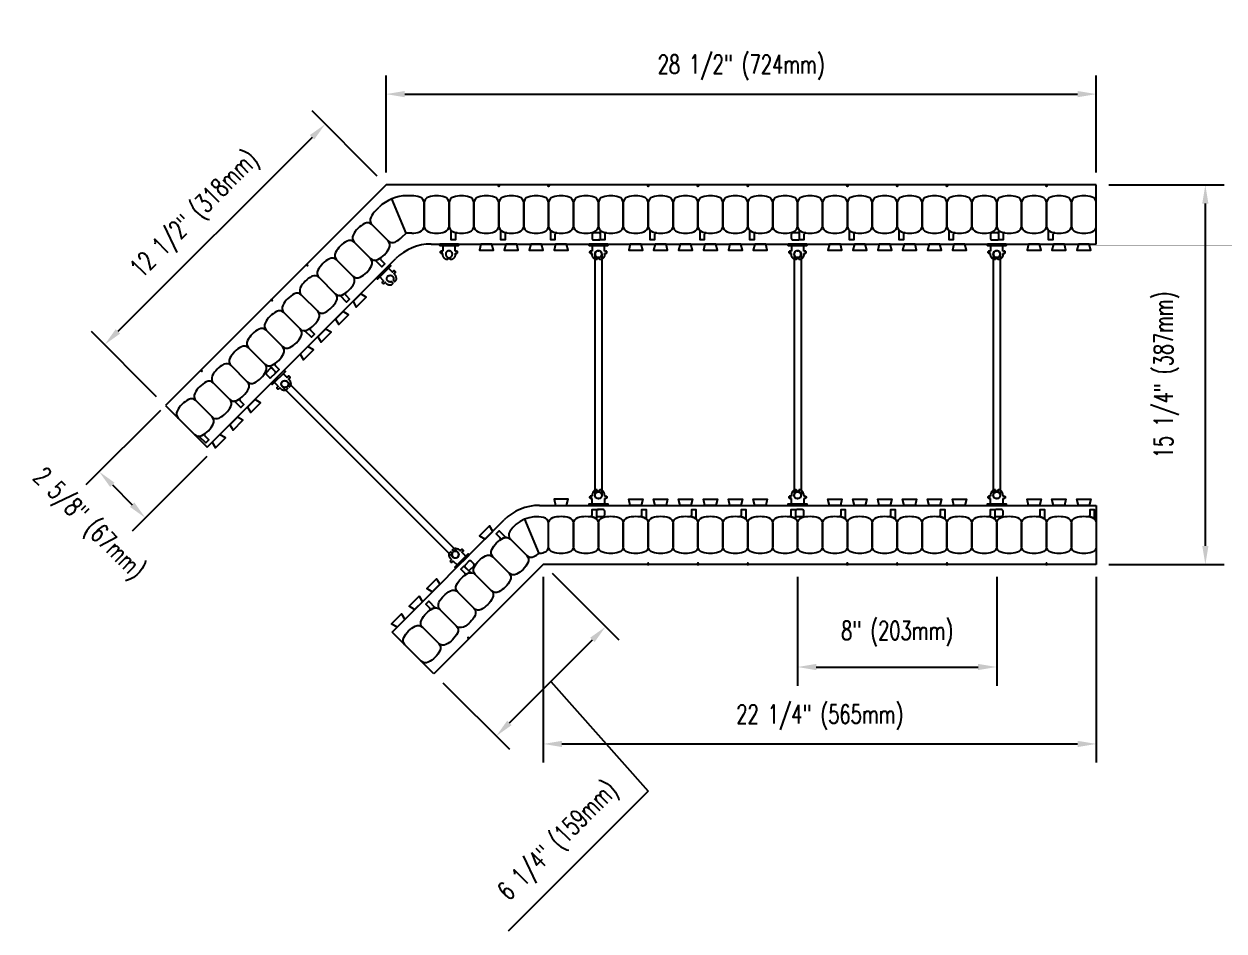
# Model space of a CAD drawing. Header units: inches. Extents: x 310.1 to 358.3, y 80.4 to 140.7.
# Drawn here: x 310.06 to 358.27, y 80.36 to 116.8 of the extents above; entities that cross this region are included whole.
import ezdxf

# ---------------------------------------------------------------- set-up
doc = ezdxf.new("R2010")
doc.units = ezdxf.units.IN
doc.header["$MEASUREMENT"] = 0
for name, color, linetype in [('line25', 2, 'Continuous'), ('LINE50', 5, 'Continuous'), ('LINE9', 9, 'Continuous'), ('TEXT', 4, 'Continuous')]:
    doc.layers.add(name, color=color, linetype=linetype)
doc.styles.add('DIM', font='romans.shx', dxfattribs={"width": 0.7})
doc.dimstyles.new('ext_8', dxfattribs={"dimscale": 8, "dimtxt": 0.09375, "dimasz": 0.09375, "dimexe": 0.09375, "dimexo": 0.0625, "dimgap": 0.0625, "dimtad": 1, "dimdec": 3, "dimzin": 3, "dimdsep": 46, "dimlunit": 4, "dimtxsty": 'DIM', "dimcen": 0.09, "dimdle": 0.09375, "dimclrt": 4, "dimadec": 0, "dimazin": 0, "dimtfac": 1, "dimtdec": 3, "dimtmove": 2, "dimatfit": 3, "dimfxl": 0, "dimfrac": 2, "dimtolj": 1, "dimtzin": 0, "dimarcsym": 0})

# ---------------------------------------------------------------- blocks, each defined once
blk = doc.blocks.new('*D20')
at = {"layer": 'Defpoints', "color": 0}
for p in [(353.137, 113.979), (324.607, 110.33), (353.137, 110.33)]:
    blk.add_point(p, dxfattribs=at)
at = {"layer": 'TEXT', "color": 0, "lineweight": -2}
for p, q in [((324.607, 110.83), (324.607, 114.729)), ((353.137, 110.83), (353.137, 114.729)), ((325.357, 113.979), (352.387, 113.979))]:
    blk.add_line(p, q, dxfattribs=at)
at = {"layer": 'TEXT', "color": 0}
for points in [[(325.357, 114.104), (325.357, 113.854), (324.607, 113.979)], [(352.387, 114.104), (352.387, 113.854), (353.137, 113.979)]]:
    blk.add_solid(points, dxfattribs=at)
at = {"layer": 'TEXT', "color": 4, "insert": (338.872, 115.051), "char_height": 0.75, "attachment_point": 5, "style": 'DIM'}
blk.add_mtext('\\A1;28 1/2" (724mm)', dxfattribs=at)
blk = doc.blocks.new('*D21')
at = {"layer": 'Defpoints', "color": 0}
for p in [(341.137, 95.08), (349.137, 95.08), (349.137, 90.962)]:
    blk.add_point(p, dxfattribs=at)
at = {"layer": 'TEXT', "color": 0, "lineweight": -2}
for p, q in [((341.137, 94.58), (341.137, 90.212)), ((349.137, 94.58), (349.137, 90.212)), ((341.887, 90.962), (348.387, 90.962))]:
    blk.add_line(p, q, dxfattribs=at)
at = {"layer": 'TEXT', "color": 0}
for points in [[(341.887, 91.087), (341.887, 90.837), (341.137, 90.962)], [(348.387, 91.087), (348.387, 90.837), (349.137, 90.962)]]:
    blk.add_solid(points, dxfattribs=at)
at = {"layer": 'TEXT', "color": 4, "insert": (345.137, 92.306), "char_height": 0.75, "attachment_point": 5, "style": 'DIM'}
blk.add_mtext('\\A1;8" (203mm)', dxfattribs=at)
blk = doc.blocks.new('*D22')
at = {"layer": 'Defpoints', "color": 0}
for p in [(353.137, 110.33), (357.516, 110.33), (353.137, 95.08)]:
    blk.add_point(p, dxfattribs=at)
at = {"layer": 'TEXT', "color": 0, "lineweight": -2}
for p, q in [((353.637, 110.33), (358.266, 110.33)), ((357.516, 95.83), (357.516, 109.58)), ((353.637, 95.08), (358.266, 95.08))]:
    blk.add_line(p, q, dxfattribs=at)
at = {"layer": 'TEXT', "color": 0}
for points in [[(357.391, 109.58), (357.641, 109.58), (357.516, 110.33)], [(357.391, 95.83), (357.641, 95.83), (357.516, 95.08)]]:
    blk.add_solid(points, dxfattribs=at)
at = {"layer": 'TEXT', "color": 4, "insert": (355.958, 102.705), "char_height": 0.75, "attachment_point": 5, "rotation": 90, "style": 'DIM'}
blk.add_mtext('\\A1;15 1/4" (387mm)', dxfattribs=at)
blk = doc.blocks.new('*D23')
at = {"layer": 'Defpoints', "color": 0}
for p in [(324.607, 110.33), (313.304, 103.912), (315.746, 101.47)]:
    blk.add_point(p, dxfattribs=at)
at = {"layer": 'TEXT', "color": 0, "lineweight": -2}
for p, q in [((324.253, 110.684), (321.634, 113.303)), ((321.634, 112.242), (313.834, 104.442)), ((315.392, 101.823), (312.773, 104.442))]:
    blk.add_line(p, q, dxfattribs=at)
at = {"layer": 'TEXT', "color": 0}
for points in [[(321.546, 112.331), (321.723, 112.154), (322.164, 112.772)], [(313.746, 104.53), (313.922, 104.354), (313.304, 103.912)]]:
    blk.add_solid(points, dxfattribs=at)
at = {"layer": 'TEXT', "color": 4, "insert": (316.976, 109.1), "char_height": 0.75, "attachment_point": 5, "rotation": 45, "style": 'DIM'}
blk.add_mtext('\\A1;12 1/2" (318mm)', dxfattribs=at)
blk = doc.blocks.new('*D24')
at = {"layer": 'Defpoints', "color": 0}
for p in [(315.901, 101.624), (317.757, 99.768), (314.941, 96.952)]:
    blk.add_point(p, dxfattribs=at)
at = {"layer": 'TEXT', "color": 0, "lineweight": -2}
for p, q in [((315.547, 101.271), (312.554, 98.278)), ((317.403, 99.415), (314.411, 96.422)), ((313.615, 98.278), (314.411, 97.483))]:
    blk.add_line(p, q, dxfattribs=at)
at = {"layer": 'TEXT', "color": 0}
for points in [[(313.703, 98.367), (313.527, 98.19), (313.085, 98.809)], [(314.499, 97.571), (314.322, 97.394), (314.941, 96.952)]]:
    blk.add_solid(points, dxfattribs=at)
at = {"layer": 'TEXT', "color": 4, "insert": (312.615, 96.659), "char_height": 0.75, "attachment_point": 5, "rotation": 315, "style": 'DIM'}
blk.add_mtext('\\A1;2 5/8" (67mm)', dxfattribs=at)
blk = doc.blocks.new('WEB_CENTRE_TOP_10')
for p, q in [((-0.141, 9.688), (-0.141, 0)), ((0.141, 9.688), (0.141, 0))]:
    blk.add_line(p, q)
for centre in [(0, 9.688), (0, 0)]:
    blk.add_circle(centre, 0.141)
blk = doc.blocks.new('*D26')
at = {"layer": 'Defpoints', "color": 0}
for p in [(330.923, 95.08), (333.424, 92.579), (326.529, 90.686)]:
    blk.add_point(p, dxfattribs=at)
at = {"layer": 'TEXT', "color": 0, "lineweight": -2}
for p, q in [((331.277, 94.727), (333.955, 92.049)), ((329.56, 88.716), (332.894, 92.049)), ((326.883, 90.333), (329.56, 87.655)), ((331.227, 90.382), (335.139, 85.978)), ((335.139, 85.978), (329.517, 80.356))]:
    blk.add_line(p, q, dxfattribs=at)
at = {"layer": 'TEXT', "color": 0}
for points in [[(332.805, 92.138), (332.982, 91.961), (333.424, 92.579)], [(329.472, 88.804), (329.649, 88.627), (329.03, 88.185)]]:
    blk.add_solid(points, dxfattribs=at)
at = {"layer": 'TEXT', "color": 4, "insert": (331.57, 83.925), "char_height": 0.75, "attachment_point": 5, "rotation": 45, "style": 'DIM'}
blk.add_mtext('\\A1;6 1/4" (159mm)', dxfattribs=at)
blk = doc.blocks.new('*D27')
at = {"layer": 'Defpoints', "color": 0}
for p in [(330.923, 95.08), (353.137, 95.08), (353.137, 87.872)]:
    blk.add_point(p, dxfattribs=at)
at = {"layer": 'TEXT', "color": 0, "lineweight": -2}
for p, q in [((330.923, 94.58), (330.923, 87.122)), ((353.137, 94.58), (353.137, 87.122)), ((331.673, 87.872), (352.387, 87.872))]:
    blk.add_line(p, q, dxfattribs=at)
at = {"layer": 'TEXT', "color": 0}
for points in [[(331.673, 87.997), (331.673, 87.747), (330.923, 87.872)], [(352.387, 87.997), (352.387, 87.747), (353.137, 87.872)]]:
    blk.add_solid(points, dxfattribs=at)
at = {"layer": 'TEXT', "color": 4, "insert": (342.03, 88.943), "char_height": 0.75, "attachment_point": 5, "style": 'DIM'}
blk.add_mtext('\\A1;22 1/4" (565mm)', dxfattribs=at)
blk = doc.blocks.new('Connector')
blk.add_point((0.271, 0))
at = {"layer": 'LINE9'}
for p, q in [((0, 0.375), (0, -0.375)), ((0.062, -0.375), (0.062, 0.375)), ((0.281, 0.25), (0.062, 0.25))]:
    blk.add_line(p, q, dxfattribs=at)
for points, weights in [([(0.007, 0.375), (0.004, 0.375), (0, 0.375)], [1, 0.972587069138, 0.950305488115]), ([(0.327, 0.343), (0.308, 0.343), (0.281, 0.317), (0.281, 0.297)], [1, 0.85355339, 0.85355339, 1]), ([(0.328, 0.343), (0.327, 0.343), (0.327, 0.343)], [1, 0.70710678, 1]), ([(0.375, 0.297), (0.375, 0.317), (0.348, 0.343), (0.329, 0.343)], [1, 0.85355339, 0.85355339, 1]), ([(0.406, 0.25), (0.546, 0.25), (0.619, 0.131)], [0.958404415409, 0.794674173519, 0.864651571113]), ([(0.619, 0.052), (0.612, 0.049), (0.604, 0.049)], [0.83615024178, 0.892081430621, 1]), ([(0, -0.375), (0.004, -0.375), (0.007, -0.375)], [0.950305488115, 0.972587069138, 1]), ([(0.281, -0.297), (0.281, -0.317), (0.308, -0.343), (0.327, -0.343)], [1, 0.85355339, 0.85355339, 1]), ([(0.327, -0.343), (0.281, -0.343), (0.281, -0.297)], [1, 0.70710678, 1]), ([(0.329, -0.343), (0.348, -0.343), (0.375, -0.317), (0.375, -0.297)], [1, 0.85355339, 0.85355339, 1]), ([(0.375, -0.297), (0.375, -0.343), (0.329, -0.343)], [1, 0.70710678, 1]), ([(0.619, -0.131), (0.546, -0.25), (0.406, -0.25)], [0.864651574428, 0.794674169686, 0.958404415195]), ([(0.604, -0.049), (0.612, -0.049), (0.619, -0.052)], [1, 0.89208144177, 0.836150253337])]:
    blk.add_rational_spline(points, weights, degree=2, dxfattribs=at)
for points, degree in [([(0, 0.375), (0.002, 0.375), (0.005, 0.375), (0.007, 0.375)], 3), ([(0.007, 0.375), (0.021, 0.375), (0.051, 0.375), (0.062, 0.375), (0.062, 0.375)], 3), ([(0.281, 0.25), (0.281, 0.297)], 1), ([(0.327, 0.343), (0.327, 0.343), (0.328, 0.343), (0.328, 0.343)], 3), ([(0.328, 0.343), (0.329, 0.343), (0.329, 0.343), (0.329, 0.343)], 3), ([(0.375, 0.25), (0.375, 0.297)], 1), ([(0.406, 0.25), (0.375, 0.25)], 1), ([(0.406, 0.25), (0.406, 0.25)], 1), ([(0.406, 0.25), (0.406, 0.25)], 1), ([(0.406, 0.25), (0.406, 0.25)], 1), ([(0.406, 0.25), (0.406, 0.25)], 1), ([(0.406, 0.25), (0.406, 0.25)], 1), ([(0.406, 0.25), (0.406, 0.25)], 1), ([(0.406, 0.25), (0.406, 0.25)], 1), ([(0.406, 0.25), (0.406, 0.25)], 1), ([(0.406, 0.25), (0.406, 0.25)], 1), ([(0.406, 0.25), (0.406, 0.25)], 1), ([(0.406, 0.25), (0.406, 0.25)], 1), ([(0.406, 0.25), (0.406, 0.25)], 1), ([(0.406, 0.25), (0.406, 0.25)], 1), ([(0.406, 0.25), (0.406, 0.25)], 1), ([(0.406, 0.25), (0.406, 0.25)], 1), ([(0.406, 0.25), (0.406, 0.25)], 1), ([(0.406, 0.25), (0.406, 0.25)], 1), ([(0.406, 0.25), (0.406, 0.25)], 1), ([(0.406, 0.25), (0.406, 0.25)], 1), ([(0.406, 0.25), (0.406, 0.25)], 1), ([(0.406, 0.25), (0.406, 0.25)], 1), ([(0.406, 0.25), (0.406, 0.25)], 1), ([(0.406, 0.25), (0.406, 0.25)], 1), ([(0.406, 0.25), (0.406, 0.25)], 1), ([(0.604, 0.049), (0.532, 0.049)], 1), ([(0.532, 0.049), (0.532, 0.049)], 1), ([(0.532, 0.049), (0.532, 0.049)], 1), ([(0.532, 0.049), (0.532, 0.049)], 1), ([(0.532, 0.049), (0.532, 0.049)], 1), ([(0.532, 0.049), (0.532, 0.049)], 1), ([(0.532, 0.049), (0.532, 0.049)], 1), ([(0.532, 0.049), (0.532, 0.049)], 1), ([(0.532, 0.049), (0.532, 0.049)], 1), ([(0.532, 0.049), (0.532, 0.049)], 1), ([(0.532, 0.049), (0.532, 0.049)], 1), ([(0.604, 0.049), (0.609, 0.049), (0.614, 0.05), (0.619, 0.052)], 3), ([(0.604, 0.049), (0.604, 0.049)], 1), ([(0.604, 0.049), (0.604, 0.049)], 1), ([(0.604, 0.049), (0.604, 0.049)], 1), ([(0.604, 0.049), (0.604, 0.049)], 1), ([(0.619, 0.131), (0.619, 0.052)], 1), ([(0.619, 0.131), (0.619, 0.131)], 1), ([(0.619, 0.131), (0.619, 0.131)], 1), ([(0.619, 0.131), (0.619, 0.131)], 1), ([(0.619, 0.131), (0.619, 0.131)], 1), ([(0.007, -0.375), (0.005, -0.375), (0.002, -0.375), (0, -0.375)], 3), ([(0.062, -0.375), (0.062, -0.375), (0.051, -0.375), (0.021, -0.375), (0.007, -0.375)], 3), ([(0.062, -0.25), (0.281, -0.25)], 1), ([(0.281, -0.297), (0.281, -0.25)], 1), ([(0.281, -0.25), (0.281, -0.297)], 1), ([(0.328, -0.343), (0.328, -0.343), (0.327, -0.343), (0.327, -0.343)], 3), ([(0.329, -0.343), (0.329, -0.343), (0.329, -0.343), (0.328, -0.343)], 3), ([(0.375, -0.25), (0.375, -0.297)], 1), ([(0.375, -0.297), (0.375, -0.25)], 1), ([(0.406, -0.25), (0.375, -0.25)], 1), ([(0.406, -0.25), (0.406, -0.25)], 1), ([(0.406, -0.25), (0.406, -0.25)], 1), ([(0.406, -0.25), (0.406, -0.25)], 1), ([(0.406, -0.25), (0.406, -0.25)], 1), ([(0.406, -0.25), (0.406, -0.25)], 1), ([(0.406, -0.25), (0.406, -0.25)], 1), ([(0.406, -0.25), (0.406, -0.25)], 1), ([(0.406, -0.25), (0.406, -0.25)], 1), ([(0.406, -0.25), (0.406, -0.25)], 1), ([(0.406, -0.25), (0.406, -0.25)], 1), ([(0.406, -0.25), (0.406, -0.25)], 1), ([(0.532, -0.049), (0.604, -0.049)], 1), ([(0.604, -0.049), (0.58, -0.049), (0.556, -0.049), (0.532, -0.049)], 3), ([(0.532, -0.049), (0.532, -0.049)], 1), ([(0.532, -0.049), (0.532, -0.049)], 1), ([(0.532, -0.049), (0.532, -0.049)], 1), ([(0.532, -0.049), (0.532, -0.049)], 1), ([(0.619, -0.052), (0.614, -0.05), (0.609, -0.049), (0.604, -0.049)], 3), ([(0.604, -0.049), (0.604, -0.049)], 1), ([(0.604, -0.049), (0.604, -0.049)], 1), ([(0.604, -0.049), (0.604, -0.049)], 1), ([(0.604, -0.049), (0.604, -0.049)], 1), ([(0.604, -0.049), (0.604, -0.049)], 1), ([(0.604, -0.049), (0.604, -0.049)], 1), ([(0.604, -0.049), (0.604, -0.049)], 1), ([(0.604, -0.049), (0.604, -0.049)], 1), ([(0.619, -0.052), (0.619, -0.131)], 1), ([(0.619, -0.131), (0.619, -0.131)], 1), ([(0.619, -0.131), (0.619, -0.131)], 1), ([(0.619, -0.131), (0.619, -0.131)], 1), ([(0.619, -0.131), (0.619, -0.131)], 1)]:
    blk.add_open_spline(points, degree=degree, dxfattribs=at)
for points, weights, knots in [([(0.062, 0.375), (0.062, 0.375), (0.046, 0.375), (0.03, 0.375), (0.007, 0.375)], [0.868718858569, 0.861102746415, 1, 0.861102734288, 0.868718859898], [0, 0, 0, 0.5, 0.5, 1, 1, 1]), ([(0.532, 0.049), (0.472, 0.203), (0.333, 0.113), (0.157, 0), (0.333, -0.113), (0.472, -0.203), (0.532, -0.049)], [0.899508922286, 0.599718215298, 1, 0.54226024, 1, 0.599718224335, 0.899508908749], [0, 0, 0, 0.318112, 0.318112, 0.681888, 0.681888, 1, 1, 1]), ([(0.007, -0.375), (0.03, -0.375), (0.046, -0.375), (0.062, -0.375), (0.062, -0.375)], [0.868718859319, 0.861102739573, 1, 0.861102742958, 0.868718858948], [0, 0, 0, 0.5, 0.5, 1, 1, 1])]:
    blk.add_rational_spline(points, weights, degree=2, knots=knots, dxfattribs=at)

msp = doc.modelspace()

# ---------------------------------------------------------------- linework, layer by layer
at = {"layer": 'line25'}
for p, q in [((333.1582, 108.1239), (333.1375, 108.1239)), ((326.4187, 107.9554), (353.1375, 107.9554)), ((317.4252, 99.7903), (325.0045, 107.3696)), ((330.768, 97.4554), (353.1375, 97.4554)), ((324.8498, 92.3657), (329.3537, 96.8696))]:
    msp.add_line(p, q, dxfattribs=at)
for points in [[(328.4187, 107.9554), (328.3563, 107.7054), (328.9187, 107.7054), (328.8563, 107.9554)], [(329.4187, 107.9554), (329.3563, 107.7054), (329.9187, 107.7054), (329.8563, 107.9554)], [(330.4187, 107.9554), (330.3563, 107.7054), (330.9187, 107.7054), (330.8563, 107.9554)], [(331.4187, 107.9554), (331.3563, 107.7054), (331.9187, 107.7054), (331.8563, 107.9554)], [(334.4187, 107.9554), (334.3563, 107.7054), (334.9187, 107.7054), (334.8563, 107.9554)], [(335.4187, 107.9554), (335.3563, 107.7054), (335.9187, 107.7054), (335.8563, 107.9554)], [(336.4187, 107.9554), (336.3563, 107.7054), (336.9187, 107.7054), (336.8563, 107.9554)], [(337.4187, 107.9554), (337.3563, 107.7054), (337.9187, 107.7054), (337.8563, 107.9554)], [(338.4187, 107.9554), (338.3563, 107.7054), (338.9187, 107.7054), (338.8563, 107.9554)], [(339.4187, 107.9554), (339.3563, 107.7054), (339.9187, 107.7054), (339.8563, 107.9554)], [(342.4187, 107.9554), (342.3563, 107.7054), (342.9187, 107.7054), (342.8563, 107.9554)], [(343.4187, 107.9554), (343.3563, 107.7054), (343.9187, 107.7054), (343.8563, 107.9554)], [(344.4187, 107.9554), (344.3563, 107.7054), (344.9187, 107.7054), (344.8563, 107.9554)], [(345.4187, 107.9554), (345.3563, 107.7054), (345.9187, 107.7054), (345.8563, 107.9554)], [(346.4187, 107.9554), (346.3563, 107.7054), (346.9187, 107.7054), (346.8563, 107.9554)], [(347.4187, 107.9554), (347.3563, 107.7054), (347.9187, 107.7054), (347.8563, 107.9554)], [(350.4187, 107.9554), (350.3563, 107.7054), (350.9187, 107.7054), (350.8563, 107.9554)], [(351.4187, 107.9554), (351.3563, 107.7054), (351.9187, 107.7054), (351.8563, 107.9554)], [(352.4187, 107.9554), (352.3563, 107.7054), (352.9187, 107.7054), (352.8563, 107.9554)], [(323.2808, 105.646), (323.4135, 105.4251), (323.8112, 105.8228), (323.5903, 105.9555)], [(322.5737, 104.9389), (322.7064, 104.718), (323.1041, 105.1156), (322.8832, 105.2483)], [(321.8666, 104.2318), (321.9993, 104.0109), (322.397, 104.4085), (322.1761, 104.5412)], [(321.1595, 103.5247), (321.2922, 103.3038), (321.6899, 103.7014), (321.469, 103.8341)], [(319.0382, 101.4033), (319.1709, 101.1825), (319.5685, 101.5801), (319.3477, 101.7128)], [(318.3311, 100.6962), (318.4638, 100.4754), (318.8614, 100.873), (318.6406, 101.0057)], [(317.624, 99.9891), (317.7567, 99.7683), (318.1543, 100.1659), (317.9335, 100.2986)], [(331.8563, 97.4554), (331.9187, 97.7054), (331.3563, 97.7054), (331.4187, 97.4554)], [(334.4187, 97.4554), (334.3563, 97.7054), (334.9187, 97.7054), (334.8563, 97.4554)], [(335.4187, 97.4554), (335.3563, 97.7054), (335.9187, 97.7054), (335.8563, 97.4554)], [(336.4187, 97.4554), (336.3563, 97.7054), (336.9187, 97.7054), (336.8563, 97.4554)], [(337.4187, 97.4554), (337.3563, 97.7054), (337.9187, 97.7054), (337.8563, 97.4554)], [(338.4187, 97.4554), (338.3563, 97.7054), (338.9187, 97.7054), (338.8563, 97.4554)], [(339.4187, 97.4554), (339.3563, 97.7054), (339.9187, 97.7054), (339.8563, 97.4554)], [(342.4187, 97.4554), (342.3563, 97.7054), (342.9187, 97.7054), (342.8563, 97.4554)], [(343.4187, 97.4554), (343.3563, 97.7054), (343.9187, 97.7054), (343.8563, 97.4554)], [(344.4187, 97.4554), (344.3563, 97.7054), (344.9187, 97.7054), (344.8563, 97.4554)], [(345.4187, 97.4554), (345.3563, 97.7054), (345.9187, 97.7054), (345.8563, 97.4554)], [(346.4187, 97.4554), (346.3563, 97.7054), (346.9187, 97.7054), (346.8563, 97.4554)], [(347.4187, 97.4554), (347.3563, 97.7054), (347.9187, 97.7054), (347.8563, 97.4554)], [(350.4187, 97.4554), (350.3563, 97.7054), (350.9187, 97.7054), (350.8563, 97.4554)], [(351.4187, 97.4554), (351.3563, 97.7054), (351.9187, 97.7054), (351.8563, 97.4554)], [(352.4187, 97.4554), (352.3563, 97.7054), (352.9187, 97.7054), (352.8563, 97.4554)], [(328.8936, 96.4095), (328.7609, 96.6304), (328.3633, 96.2327), (328.5841, 96.1)], [(326.4628, 93.9787), (326.242, 94.1114), (326.6396, 94.509), (326.7723, 94.2882)], [(325.7557, 93.2716), (325.5349, 93.4043), (325.9325, 93.8019), (326.0652, 93.5811)], [(325.0486, 92.5645), (324.8278, 92.6972), (325.2254, 93.0948), (325.3581, 92.874)]]:
    msp.add_lwpolyline(points, close=True, dxfattribs=at)
for centre in [(326.4187, 105.9554), (330.768, 95.4554)]:
    msp.add_arc(centre, 2, 90, 135, dxfattribs=at)
at = {"layer": 'LINE50'}
for p, q in [((324.6065, 110.3304), (315.7458, 101.4697)), ((353.1375, 110.3304), (324.6065, 110.3304)), ((353.1375, 107.9554), (353.1375, 110.3304)), ((315.7458, 101.4697), (317.4252, 99.7903)), ((353.1375, 97.4554), (353.1375, 95.0804)), ((330.9233, 95.0804), (326.5292, 90.6863)), ((353.1375, 95.0804), (330.9233, 95.0804)), ((326.5292, 90.6863), (324.8498, 92.3657))]:
    msp.add_line(p, q, dxfattribs=at)
at = {"layer": 'LINE9'}
for p, q in [((324.1869, 109.2921), (324.3301, 109.4353)), ((325.4091, 108.3929), (324.837, 109.774)), ((325.6375, 109.8929), (325.435, 109.8929)), ((325.2475, 108.2314), (325.4091, 108.3929)), ((325.6375, 108.3929), (325.4091, 108.3929)), ((330.17, 96.899), (330.74, 95.5229)), ((333.1167, 97.287), (333.1375, 97.287)), ((331.1375, 95.8073), (331.1375, 96.7285)), ((330.2578, 95.443), (329.6064, 96.0943))]:
    msp.add_line(p, q, dxfattribs=at)
for points in [[(329.1687, 110.3304), (329.1375, 110.2659), (329.1062, 110.3304)], [(331.1687, 110.3304), (331.1375, 110.2659), (331.1062, 110.3304)], [(335.1687, 110.3304), (335.1375, 110.2659), (335.1062, 110.3304)], [(337.1687, 110.3304), (337.1375, 110.2659), (337.1062, 110.3304)], [(339.1687, 110.3304), (339.1375, 110.2659), (339.1062, 110.3304)], [(343.1687, 110.3304), (343.1375, 110.2659), (343.1062, 110.3304)], [(345.1687, 110.3304), (345.1375, 110.2659), (345.1062, 110.3304)], [(347.1687, 110.3304), (347.1375, 110.2659), (347.1062, 110.3304)], [(351.1687, 110.3304), (351.1375, 110.2659), (351.1062, 110.3304)], [(321.4247, 107.1486), (321.4482, 107.0809), (321.3806, 107.1044)], [(320.0105, 105.7344), (320.034, 105.6667), (319.9663, 105.6902)], [(317.1821, 102.906), (317.2056, 102.8383), (317.1379, 102.8618)], [(335.1687, 95.0804), (335.1375, 95.1449), (335.1062, 95.0804)], [(337.1687, 95.0804), (337.1375, 95.1449), (337.1062, 95.0804)], [(339.1687, 95.0804), (339.1375, 95.1449), (339.1062, 95.0804)], [(343.1687, 95.0804), (343.1375, 95.1449), (343.1062, 95.0804)], [(345.1687, 95.0804), (345.1375, 95.1449), (345.1062, 95.0804)], [(347.1687, 95.0804), (347.1375, 95.1449), (347.1062, 95.0804)], [(351.1687, 95.0804), (351.1375, 95.1449), (351.1062, 95.0804)], [(327.9655, 92.1226), (327.8978, 92.1461), (327.9213, 92.0784)]]:
    msp.add_lwpolyline(points, close=True, dxfattribs=at)
for points in [[(325.6375, 108.3929, 0.0783514), (325.9644, 108.4445, 0.3253046), (326.1375, 108.6823), (326.1375, 109.6035, 0.3253046), (325.9644, 109.8414, 0.0783514), (325.6375, 109.8929, 0.3253046)], [(324.1869, 109.2921, 0.0783514), (323.9922, 109.0244, 0.3253046), (324.038, 108.7338), (324.6893, 108.0825, 0.3253046), (324.9799, 108.0367, 0.1576708)], [(324.9799, 108.0367, 0.0783514), (325.2475, 108.2314, 0.3253046)]]:
    msp.add_lwpolyline(points, format="xyb", dxfattribs=at)
for points in [[(326.3106, 108.4445, 0.1576708), (326.9644, 108.4445, 0.3253046), (327.1375, 108.6823), (327.1375, 109.6035, 0.3253046), (326.9644, 109.8414, 0.1576708), (326.3106, 109.8414, 0.3253046), (326.1375, 109.6035), (326.1375, 108.6823, 0.3253046)], [(327.3106, 108.4445, 0.1576708), (327.9644, 108.4445, 0.3253046), (328.1375, 108.6823), (328.1375, 109.6035, 0.3253046), (327.9644, 109.8414, 0.1576708), (327.3106, 109.8414, 0.3253046), (327.1375, 109.6035), (327.1375, 108.6823, 0.3253046)], [(328.3106, 108.4445, 0.1576708), (328.9644, 108.4445, 0.3253046), (329.1375, 108.6823), (329.1375, 109.6035, 0.3253046), (328.9644, 109.8414, 0.1576708), (328.3106, 109.8414, 0.3253046), (328.1375, 109.6035), (328.1375, 108.6823, 0.3253046)], [(329.3106, 108.4445, 0.1576708), (329.9644, 108.4445, 0.3253046), (330.1375, 108.6823), (330.1375, 109.6035, 0.3253046), (329.9644, 109.8414, 0.1576708), (329.3106, 109.8414, 0.3253046), (329.1375, 109.6035), (329.1375, 108.6823, 0.3253046)], [(330.3106, 108.4445, 0.1576708), (330.9644, 108.4445, 0.3253046), (331.1375, 108.6823), (331.1375, 109.6035, 0.3253046), (330.9644, 109.8414, 0.1576708), (330.3106, 109.8414, 0.3253046), (330.1375, 109.6035), (330.1375, 108.6823, 0.3253046)], [(331.3106, 108.4445, 0.1576708), (331.9644, 108.4445, 0.3253046), (332.1375, 108.6823), (332.1375, 109.6035, 0.3253046), (331.9644, 109.8414, 0.1576708), (331.3106, 109.8414, 0.3253046), (331.1375, 109.6035), (331.1375, 108.6823, 0.3253046)], [(332.3106, 108.4445, 0.1576708), (332.9644, 108.4445, 0.3253046), (333.1375, 108.6823), (333.1375, 109.6035, 0.3253046), (332.9644, 109.8414, 0.1576708), (332.3106, 109.8414, 0.3253046), (332.1375, 109.6035), (332.1375, 108.6823, 0.3253046)], [(333.3106, 108.4445, 0.1576708), (333.9644, 108.4445, 0.3253046), (334.1375, 108.6823), (334.1375, 109.6035, 0.3253046), (333.9644, 109.8414, 0.1576708), (333.3106, 109.8414, 0.3253046), (333.1375, 109.6035), (333.1375, 108.6823, 0.3253046)], [(334.3106, 108.4445, 0.1576708), (334.9644, 108.4445, 0.3253046), (335.1375, 108.6823), (335.1375, 109.6035, 0.3253046), (334.9644, 109.8414, 0.1576708), (334.3106, 109.8414, 0.3253046), (334.1375, 109.6035), (334.1375, 108.6823, 0.3253046)], [(335.3106, 108.4445, 0.1576708), (335.9644, 108.4445, 0.3253046), (336.1375, 108.6823), (336.1375, 109.6035, 0.3253046), (335.9644, 109.8414, 0.1576708), (335.3106, 109.8414, 0.3253046), (335.1375, 109.6035), (335.1375, 108.6823, 0.3253046)], [(336.3106, 108.4445, 0.1576708), (336.9644, 108.4445, 0.3253046), (337.1375, 108.6823), (337.1375, 109.6035, 0.3253046), (336.9644, 109.8414, 0.1576708), (336.3106, 109.8414, 0.3253046), (336.1375, 109.6035), (336.1375, 108.6823, 0.3253046)], [(337.3106, 108.4445, 0.1576708), (337.9644, 108.4445, 0.3253046), (338.1375, 108.6823), (338.1375, 109.6035, 0.3253046), (337.9644, 109.8414, 0.1576708), (337.3106, 109.8414, 0.3253046), (337.1375, 109.6035), (337.1375, 108.6823, 0.3253046)], [(338.3106, 108.4445, 0.1576708), (338.9644, 108.4445, 0.3253046), (339.1375, 108.6823), (339.1375, 109.6035, 0.3253046), (338.9644, 109.8414, 0.1576708), (338.3106, 109.8414, 0.3253046), (338.1375, 109.6035), (338.1375, 108.6823, 0.3253046)], [(339.3106, 108.4445, 0.1576708), (339.9644, 108.4445, 0.3253046), (340.1375, 108.6823), (340.1375, 109.6035, 0.3253046), (339.9644, 109.8414, 0.1576708), (339.3106, 109.8414, 0.3253046), (339.1375, 109.6035), (339.1375, 108.6823, 0.3253046)], [(340.3106, 108.4445, 0.1576708), (340.9644, 108.4445, 0.3253046), (341.1375, 108.6823), (341.1375, 109.6035, 0.3253046), (340.9644, 109.8414, 0.1576708), (340.3106, 109.8414, 0.3253046), (340.1375, 109.6035), (340.1375, 108.6823, 0.3253046)], [(341.3106, 108.4445, 0.1576708), (341.9644, 108.4445, 0.3253046), (342.1375, 108.6823), (342.1375, 109.6035, 0.3253046), (341.9644, 109.8414, 0.1576708), (341.3106, 109.8414, 0.3253046), (341.1375, 109.6035), (341.1375, 108.6823, 0.3253046)], [(342.3106, 108.4445, 0.1576708), (342.9644, 108.4445, 0.3253046), (343.1375, 108.6823), (343.1375, 109.6035, 0.3253046), (342.9644, 109.8414, 0.1576708), (342.3106, 109.8414, 0.3253046), (342.1375, 109.6035), (342.1375, 108.6823, 0.3253046)], [(343.3106, 108.4445, 0.1576708), (343.9644, 108.4445, 0.3253046), (344.1375, 108.6823), (344.1375, 109.6035, 0.3253046), (343.9644, 109.8414, 0.1576708), (343.3106, 109.8414, 0.3253046), (343.1375, 109.6035), (343.1375, 108.6823, 0.3253046)], [(344.3106, 108.4445, 0.1576708), (344.9644, 108.4445, 0.3253046), (345.1375, 108.6823), (345.1375, 109.6035, 0.3253046), (344.9644, 109.8414, 0.1576708), (344.3106, 109.8414, 0.3253046), (344.1375, 109.6035), (344.1375, 108.6823, 0.3253046)], [(345.3106, 108.4445, 0.1576708), (345.9644, 108.4445, 0.3253046), (346.1375, 108.6823), (346.1375, 109.6035, 0.3253046), (345.9644, 109.8414, 0.1576708), (345.3106, 109.8414, 0.3253046), (345.1375, 109.6035), (345.1375, 108.6823, 0.3253046)], [(346.3106, 108.4445, 0.1576708), (346.9644, 108.4445, 0.3253046), (347.1375, 108.6823), (347.1375, 109.6035, 0.3253046), (346.9644, 109.8414, 0.1576708), (346.3106, 109.8414, 0.3253046), (346.1375, 109.6035), (346.1375, 108.6823, 0.3253046)], [(347.3106, 108.4445, 0.1576708), (347.9644, 108.4445, 0.3253046), (348.1375, 108.6823), (348.1375, 109.6035, 0.3253046), (347.9644, 109.8414, 0.1576708), (347.3106, 109.8414, 0.3253046), (347.1375, 109.6035), (347.1375, 108.6823, 0.3253046)], [(348.3106, 108.4445, 0.1576708), (348.9644, 108.4445, 0.3253046), (349.1375, 108.6823), (349.1375, 109.6035, 0.3253046), (348.9644, 109.8414, 0.1576708), (348.3106, 109.8414, 0.3253046), (348.1375, 109.6035), (348.1375, 108.6823, 0.3253046)], [(349.3106, 108.4445, 0.1576708), (349.9644, 108.4445, 0.3253046), (350.1375, 108.6823), (350.1375, 109.6035, 0.3253046), (349.9644, 109.8414, 0.1576708), (349.3106, 109.8414, 0.3253046), (349.1375, 109.6035), (349.1375, 108.6823, 0.3253046)], [(350.3106, 108.4445, 0.1576708), (350.9644, 108.4445, 0.3253046), (351.1375, 108.6823), (351.1375, 109.6035, 0.3253046), (350.9644, 109.8414, 0.1576708), (350.3106, 109.8414, 0.3253046), (350.1375, 109.6035), (350.1375, 108.6823, 0.3253046)], [(351.3106, 108.4445, 0.1576708), (351.9644, 108.4445, 0.3253046), (352.1375, 108.6823), (352.1375, 109.6035, 0.3253046), (351.9644, 109.8414, 0.1576708), (351.3106, 109.8414, 0.3253046), (351.1375, 109.6035), (351.1375, 108.6823, 0.3253046)], [(352.3106, 108.4445, 0.1576708), (352.9644, 108.4445, 0.3253046), (353.1375, 108.6823), (353.1375, 109.6035, 0.3253046), (352.9644, 109.8414, 0.1576708), (352.3106, 109.8414, 0.3253046), (352.1375, 109.6035), (352.1375, 108.6823, 0.3253046)], [(324.2728, 107.3296, 0.1576708), (324.7352, 107.7919, 0.3253046), (324.6893, 108.0825), (324.038, 108.7338, 0.3253046), (323.7474, 108.7797, 0.1576708), (323.2851, 108.3173, 0.3253046), (323.3309, 108.0267), (323.9822, 107.3754, 0.3253046)], [(327.3106, 108.4445, 0.0372667), (327.4643, 108.4071, 0.4630356), (327.3916, 108.3455), (327.3916, 108.1239), (327.2207, 108.1239), (327.2207, 108.47, 0.1890024), (327.2041, 108.5124, 0.1284074)], [(329.3106, 108.4445, 0.0372667), (329.4643, 108.4071, 0.4630356), (329.3916, 108.3455), (329.3916, 108.1239), (329.2207, 108.1239), (329.2207, 108.47, 0.1890024), (329.2041, 108.5124, 0.1284074)], [(331.3106, 108.4445, 0.0372667), (331.4643, 108.4071, 0.4630356), (331.3916, 108.3455), (331.3916, 108.1239), (331.2207, 108.1239), (331.2207, 108.47, 0.1890024), (331.2041, 108.5124, 0.1284074)], [(333.3106, 108.4445, 0.0372667), (333.4643, 108.4071, 0.4630356), (333.3916, 108.3455), (333.3916, 108.1239), (333.2207, 108.1239), (333.2207, 108.47, 0.1890024), (333.2041, 108.5124, 0.1284074)], [(335.3106, 108.4445, 0.0372667), (335.4643, 108.4071, 0.4630356), (335.3916, 108.3455), (335.3916, 108.1239), (335.2207, 108.1239), (335.2207, 108.47, 0.1890024), (335.2041, 108.5124, 0.1284074)], [(337.3106, 108.4445, 0.0372667), (337.4643, 108.4071, 0.4630356), (337.3916, 108.3455), (337.3916, 108.1239), (337.2207, 108.1239), (337.2207, 108.47, 0.1890024), (337.2041, 108.5124, 0.1284074)], [(339.3106, 108.4445, 0.0372667), (339.4643, 108.4071, 0.4630356), (339.3916, 108.3455), (339.3916, 108.1239), (339.2207, 108.1239), (339.2207, 108.47, 0.1890024), (339.2041, 108.5124, 0.1284074)], [(341.3106, 108.4445, 0.0372667), (341.4643, 108.4071, 0.4630356), (341.3916, 108.3455), (341.3916, 108.1239), (341.2207, 108.1239), (341.2207, 108.47, 0.1890024), (341.2041, 108.5124, 0.1284074)], [(343.3106, 108.4445, 0.0372667), (343.4643, 108.4071, 0.4630356), (343.3916, 108.3455), (343.3916, 108.1239), (343.2207, 108.1239), (343.2207, 108.47, 0.1890024), (343.2041, 108.5124, 0.1284074)], [(345.3106, 108.4445, 0.0372667), (345.4643, 108.4071, 0.4630356), (345.3916, 108.3455), (345.3916, 108.1239), (345.2207, 108.1239), (345.2207, 108.47, 0.1890024), (345.2041, 108.5124, 0.1284074)], [(347.3106, 108.4445, 0.0372667), (347.4643, 108.4071, 0.4630356), (347.3916, 108.3455), (347.3916, 108.1239), (347.2207, 108.1239), (347.2207, 108.47, 0.1890024), (347.2041, 108.5124, 0.1284074)], [(349.3106, 108.4445, 0.0372667), (349.4643, 108.4071, 0.4630356), (349.3916, 108.3455), (349.3916, 108.1239), (349.2207, 108.1239), (349.2207, 108.47, 0.1890024), (349.2041, 108.5124, 0.1284074)], [(351.3106, 108.4445, 0.0372667), (351.4643, 108.4071, 0.4630356), (351.3916, 108.3455), (351.3916, 108.1239), (351.2207, 108.1239), (351.2207, 108.47, 0.1890024), (351.2041, 108.5124, 0.1284074)], [(323.5657, 106.6225, 0.1576708), (324.0281, 107.0848, 0.3253046), (323.9822, 107.3754), (323.3309, 108.0267, 0.3253046), (323.0403, 108.0726, 0.1576708), (322.5779, 107.6102, 0.3253046), (322.6238, 107.3196), (323.2751, 106.6683, 0.3253046)], [(332.9459, 108.1239), (333.1582, 108.1239, 0.4142136), (333.2207, 108.1864), (333.2207, 108.3389, 0.4142136), (333.1582, 108.4014), (332.9459, 108.4014, 0.4142136), (332.8834, 108.3389), (332.8834, 108.1864, 0.4142136)], [(340.9459, 108.1239), (341.1582, 108.1239, 0.4142136), (341.2207, 108.1864), (341.2207, 108.3389, 0.4142136), (341.1582, 108.4014), (340.9459, 108.4014, 0.4142136), (340.8834, 108.3389), (340.8834, 108.1864, 0.4142136)], [(348.9459, 108.1239), (349.1582, 108.1239, 0.4142136), (349.2207, 108.1864), (349.2207, 108.3389, 0.4142136), (349.1582, 108.4014), (348.9459, 108.4014, 0.4142136), (348.8834, 108.3389), (348.8834, 108.1864, 0.4142136)], [(322.8586, 105.9154, 0.1576708), (323.3209, 106.3777, 0.3253046), (323.2751, 106.6683), (322.6238, 107.3196, 0.3253046), (322.3332, 107.3655, 0.1576708), (321.8708, 106.9031, 0.3253046), (321.9167, 106.6125), (322.568, 105.9612, 0.3253046)], [(324.2728, 107.3296, 0.0372667), (324.4079, 107.4118, 0.4630356), (324.4001, 107.3168), (324.5568, 107.1602), (324.436, 107.0394), (324.1913, 107.2841, 0.1890024), (324.1495, 107.3023, 0.1284074)], [(322.1515, 105.2082, 0.1576708), (322.6138, 105.6706, 0.3253046), (322.568, 105.9612), (321.9167, 106.6125, 0.3253046), (321.6261, 106.6583, 0.1576708), (321.1637, 106.196, 0.3253046), (321.2096, 105.9054), (321.8609, 105.2541, 0.3253046)], [(321.4444, 104.5011, 0.1576708), (321.9067, 104.9635, 0.3253046), (321.8609, 105.2541), (321.2096, 105.9054, 0.3253046), (320.919, 105.9512, 0.1576708), (320.4566, 105.4889, 0.3253046), (320.5024, 105.1983), (321.1538, 104.547, 0.3253046)], [(322.8586, 105.9154, 0.0372667), (322.9937, 105.9976, 0.4630356), (322.9859, 105.9026), (323.1426, 105.7459), (323.0218, 105.6251), (322.7771, 105.8699, 0.1890024), (322.7352, 105.8881, 0.1284074)], [(320.7373, 103.794, 0.1576708), (321.1996, 104.2564, 0.3253046), (321.1538, 104.547), (320.5024, 105.1983, 0.3253046), (320.2119, 105.2441, 0.1576708), (319.7495, 104.7818, 0.3253046), (319.7953, 104.4912), (320.4467, 103.8398, 0.3253046)], [(320.0302, 103.0869, 0.1576708), (320.4925, 103.5493, 0.3253046), (320.4467, 103.8398), (319.7953, 104.4912, 0.3253046), (319.5048, 104.537, 0.1576708), (319.0424, 104.0747, 0.3253046), (319.0882, 103.7841), (319.7396, 103.1327, 0.3253046)], [(321.4444, 104.5011, 0.0372667), (321.5795, 104.5834, 0.4630356), (321.5717, 104.4884), (321.7284, 104.3317), (321.6076, 104.2109), (321.3628, 104.4557, 0.1890024), (321.321, 104.4739, 0.1284074)], [(319.3231, 102.3798, 0.1576708), (319.7854, 102.8422, 0.3253046), (319.7396, 103.1327), (319.0882, 103.7841, 0.3253046), (318.7976, 103.8299, 0.1576708), (318.3353, 103.3676, 0.3253046), (318.3811, 103.077), (319.0325, 102.4256, 0.3253046)], [(318.616, 101.6727, 0.1576708), (319.0783, 102.135, 0.3253046), (319.0325, 102.4256), (318.3811, 103.077, 0.3253046), (318.0905, 103.1228, 0.1576708), (317.6282, 102.6605, 0.3253046), (317.674, 102.3699), (318.3254, 101.7185, 0.3253046)], [(320.0302, 103.0869, 0.0372667), (320.1653, 103.1692, 0.4630356), (320.1575, 103.0742), (320.3142, 102.9175), (320.1934, 102.7967), (319.9486, 103.0414, 0.1890024), (319.9068, 103.0597, 0.1284074)], [(319.999, 102.6024), (320.1492, 102.7525, 0.4142136), (320.1492, 102.8409), (320.0413, 102.9487, 0.4142136), (319.9529, 102.9487), (319.8028, 102.7986, 0.4142136), (319.8028, 102.7102), (319.9106, 102.6024, 0.4142136)], [(317.9089, 100.9656, 0.1576708), (318.3712, 101.4279, 0.3253046), (318.3254, 101.7185), (317.674, 102.3699, 0.3253046), (317.3834, 102.4157, 0.1576708), (316.9211, 101.9534, 0.3253046), (316.9669, 101.6628), (317.6183, 101.0114, 0.3253046)], [(317.2018, 100.2585, 0.1576708), (317.6641, 100.7208, 0.3253046), (317.6183, 101.0114), (316.9669, 101.6628, 0.3253046), (316.6763, 101.7086, 0.1576708), (316.214, 101.2463, 0.3253046), (316.2598, 100.9557), (316.9112, 100.3043, 0.3253046)], [(318.616, 101.6727, 0.0372667), (318.751, 101.755, 0.4630356), (318.7432, 101.66), (318.8999, 101.5033), (318.7791, 101.3825), (318.5344, 101.6272, 0.1890024), (318.4926, 101.6455, 0.1284074)], [(317.2018, 100.2585, 0.0372667), (317.3368, 100.3408, 0.4630356), (317.329, 100.2458), (317.4857, 100.0891), (317.3649, 99.9683), (317.1202, 100.213, 0.1890024), (317.0784, 100.2313, 0.1284074)], [(331.3106, 96.9664, -0.1576708), (331.9644, 96.9664, -0.3253046), (332.1375, 96.7285), (332.1375, 95.8073, -0.3253046), (331.9644, 95.5695, -0.1576708), (331.3106, 95.5695, -0.3253046), (331.1375, 95.8073), (331.1375, 96.7285, -0.3253046)], [(332.3106, 96.9664, -0.1576708), (332.9644, 96.9664, -0.3253046), (333.1375, 96.7285), (333.1375, 95.8073, -0.3253046), (332.9644, 95.5695, -0.1576708), (332.3106, 95.5695, -0.3253046), (332.1375, 95.8073), (332.1375, 96.7285, -0.3253046)], [(332.9644, 96.9664, 0.0372667), (332.8107, 97.0037, 0.4630356), (332.8834, 97.0654), (332.8834, 97.287), (333.0542, 97.287), (333.0542, 96.9409, 0.1890024), (333.0709, 96.8984, 0.1284074)], [(332.9644, 96.9664, 0.0372667), (332.8107, 97.0037, 0.4630356), (332.8834, 97.0654), (332.8834, 97.287), (333.0542, 97.287), (333.0542, 96.9409, 0.1890024), (333.0709, 96.8984, 0.1284074)], [(333.0542, 97.072, 0.4142136), (333.1167, 97.0095), (333.3291, 97.0095, 0.4142136), (333.3916, 97.072), (333.3916, 97.2245, 0.4142136), (333.3291, 97.287), (333.1167, 97.287, 0.4142136), (333.0542, 97.2245)], [(333.3106, 96.9664, -0.1576708), (333.9644, 96.9664, -0.3253046), (334.1375, 96.7285), (334.1375, 95.8073, -0.3253046), (333.9644, 95.5695, -0.1576708), (333.3106, 95.5695, -0.3253046), (333.1375, 95.8073), (333.1375, 96.7285, -0.3253046)], [(334.3106, 96.9664, -0.1576708), (334.9644, 96.9664, -0.3253046), (335.1375, 96.7285), (335.1375, 95.8073, -0.3253046), (334.9644, 95.5695, -0.1576708), (334.3106, 95.5695, -0.3253046), (334.1375, 95.8073), (334.1375, 96.7285, -0.3253046)], [(334.9644, 96.9664, 0.0372667), (334.8107, 97.0037, 0.4630356), (334.8834, 97.0654), (334.8834, 97.287), (335.0542, 97.287), (335.0542, 96.9409, 0.1890024), (335.0709, 96.8984, 0.1284074)], [(335.3106, 96.9664, -0.1576708), (335.9644, 96.9664, -0.3253046), (336.1375, 96.7285), (336.1375, 95.8073, -0.3253046), (335.9644, 95.5695, -0.1576708), (335.3106, 95.5695, -0.3253046), (335.1375, 95.8073), (335.1375, 96.7285, -0.3253046)], [(336.3106, 96.9664, -0.1576708), (336.9644, 96.9664, -0.3253046), (337.1375, 96.7285), (337.1375, 95.8073, -0.3253046), (336.9644, 95.5695, -0.1576708), (336.3106, 95.5695, -0.3253046), (336.1375, 95.8073), (336.1375, 96.7285, -0.3253046)], [(336.9644, 96.9664, 0.0372667), (336.8107, 97.0037, 0.4630356), (336.8834, 97.0654), (336.8834, 97.287), (337.0542, 97.287), (337.0542, 96.9409, 0.1890024), (337.0709, 96.8984, 0.1284074)], [(337.3106, 96.9664, -0.1576708), (337.9644, 96.9664, -0.3253046), (338.1375, 96.7285), (338.1375, 95.8073, -0.3253046), (337.9644, 95.5695, -0.1576708), (337.3106, 95.5695, -0.3253046), (337.1375, 95.8073), (337.1375, 96.7285, -0.3253046)], [(338.3106, 96.9664, -0.1576708), (338.9644, 96.9664, -0.3253046), (339.1375, 96.7285), (339.1375, 95.8073, -0.3253046), (338.9644, 95.5695, -0.1576708), (338.3106, 95.5695, -0.3253046), (338.1375, 95.8073), (338.1375, 96.7285, -0.3253046)], [(338.9644, 96.9664, 0.0372667), (338.8107, 97.0037, 0.4630356), (338.8834, 97.0654), (338.8834, 97.287), (339.0542, 97.287), (339.0542, 96.9409, 0.1890024), (339.0709, 96.8984, 0.1284074)], [(339.3106, 96.9664, -0.1576708), (339.9644, 96.9664, -0.3253046), (340.1375, 96.7285), (340.1375, 95.8073, -0.3253046), (339.9644, 95.5695, -0.1576708), (339.3106, 95.5695, -0.3253046), (339.1375, 95.8073), (339.1375, 96.7285, -0.3253046)], [(340.3106, 96.9664, -0.1576708), (340.9644, 96.9664, -0.3253046), (341.1375, 96.7285), (341.1375, 95.8073, -0.3253046), (340.9644, 95.5695, -0.1576708), (340.3106, 95.5695, -0.3253046), (340.1375, 95.8073), (340.1375, 96.7285, -0.3253046)], [(340.9644, 96.9664, 0.0372667), (340.8107, 97.0037, 0.4630356), (340.8834, 97.0654), (340.8834, 97.287), (341.0542, 97.287), (341.0542, 96.9409, 0.1890024), (341.0709, 96.8984, 0.1284074)], [(341.0542, 97.072, 0.4142136), (341.1167, 97.0095), (341.3291, 97.0095, 0.4142136), (341.3916, 97.072), (341.3916, 97.2245, 0.4142136), (341.3291, 97.287), (341.1167, 97.287, 0.4142136), (341.0542, 97.2245)], [(341.3106, 96.9664, -0.1576708), (341.9644, 96.9664, -0.3253046), (342.1375, 96.7285), (342.1375, 95.8073, -0.3253046), (341.9644, 95.5695, -0.1576708), (341.3106, 95.5695, -0.3253046), (341.1375, 95.8073), (341.1375, 96.7285, -0.3253046)], [(342.3106, 96.9664, -0.1576708), (342.9644, 96.9664, -0.3253046), (343.1375, 96.7285), (343.1375, 95.8073, -0.3253046), (342.9644, 95.5695, -0.1576708), (342.3106, 95.5695, -0.3253046), (342.1375, 95.8073), (342.1375, 96.7285, -0.3253046)], [(342.9644, 96.9664, 0.0372667), (342.8107, 97.0037, 0.4630356), (342.8834, 97.0654), (342.8834, 97.287), (343.0542, 97.287), (343.0542, 96.9409, 0.1890024), (343.0709, 96.8984, 0.1284074)], [(343.3106, 96.9664, -0.1576708), (343.9644, 96.9664, -0.3253046), (344.1375, 96.7285), (344.1375, 95.8073, -0.3253046), (343.9644, 95.5695, -0.1576708), (343.3106, 95.5695, -0.3253046), (343.1375, 95.8073), (343.1375, 96.7285, -0.3253046)], [(344.3106, 96.9664, -0.1576708), (344.9644, 96.9664, -0.3253046), (345.1375, 96.7285), (345.1375, 95.8073, -0.3253046), (344.9644, 95.5695, -0.1576708), (344.3106, 95.5695, -0.3253046), (344.1375, 95.8073), (344.1375, 96.7285, -0.3253046)], [(344.9644, 96.9664, 0.0372667), (344.8107, 97.0037, 0.4630356), (344.8834, 97.0654), (344.8834, 97.287), (345.0542, 97.287), (345.0542, 96.9409, 0.1890024), (345.0709, 96.8984, 0.1284074)], [(345.3106, 96.9664, -0.1576708), (345.9644, 96.9664, -0.3253046), (346.1375, 96.7285), (346.1375, 95.8073, -0.3253046), (345.9644, 95.5695, -0.1576708), (345.3106, 95.5695, -0.3253046), (345.1375, 95.8073), (345.1375, 96.7285, -0.3253046)], [(346.3106, 96.9664, -0.1576708), (346.9644, 96.9664, -0.3253046), (347.1375, 96.7285), (347.1375, 95.8073, -0.3253046), (346.9644, 95.5695, -0.1576708), (346.3106, 95.5695, -0.3253046), (346.1375, 95.8073), (346.1375, 96.7285, -0.3253046)], [(346.9644, 96.9664, 0.0372667), (346.8107, 97.0037, 0.4630356), (346.8834, 97.0654), (346.8834, 97.287), (347.0542, 97.287), (347.0542, 96.9409, 0.1890024), (347.0709, 96.8984, 0.1284074)], [(347.3106, 96.9664, -0.1576708), (347.9644, 96.9664, -0.3253046), (348.1375, 96.7285), (348.1375, 95.8073, -0.3253046), (347.9644, 95.5695, -0.1576708), (347.3106, 95.5695, -0.3253046), (347.1375, 95.8073), (347.1375, 96.7285, -0.3253046)], [(348.3106, 96.9664, -0.1576708), (348.9644, 96.9664, -0.3253046), (349.1375, 96.7285), (349.1375, 95.8073, -0.3253046), (348.9644, 95.5695, -0.1576708), (348.3106, 95.5695, -0.3253046), (348.1375, 95.8073), (348.1375, 96.7285, -0.3253046)], [(348.9644, 96.9664, 0.0372667), (348.8107, 97.0037, 0.4630356), (348.8834, 97.0654), (348.8834, 97.287), (349.0542, 97.287), (349.0542, 96.9409, 0.1890024), (349.0709, 96.8984, 0.1284074)], [(349.0542, 97.072, 0.4142136), (349.1167, 97.0095), (349.3291, 97.0095, 0.4142136), (349.3916, 97.072), (349.3916, 97.2245, 0.4142136), (349.3291, 97.287), (349.1167, 97.287, 0.4142136), (349.0542, 97.2245)], [(349.3106, 96.9664, -0.1576708), (349.9644, 96.9664, -0.3253046), (350.1375, 96.7285), (350.1375, 95.8073, -0.3253046), (349.9644, 95.5695, -0.1576708), (349.3106, 95.5695, -0.3253046), (349.1375, 95.8073), (349.1375, 96.7285, -0.3253046)], [(350.3106, 96.9664, -0.1576708), (350.9644, 96.9664, -0.3253046), (351.1375, 96.7285), (351.1375, 95.8073, -0.3253046), (350.9644, 95.5695, -0.1576708), (350.3106, 95.5695, -0.3253046), (350.1375, 95.8073), (350.1375, 96.7285, -0.3253046)], [(350.9644, 96.9664, 0.0372667), (350.8107, 97.0037, 0.4630356), (350.8834, 97.0654), (350.8834, 97.287), (351.0542, 97.287), (351.0542, 96.9409, 0.1890024), (351.0709, 96.8984, 0.1284074)], [(351.3106, 96.9664, -0.1576708), (351.9644, 96.9664, -0.3253046), (352.1375, 96.7285), (352.1375, 95.8073, -0.3253046), (351.9644, 95.5695, -0.1576708), (351.3106, 95.5695, -0.3253046), (351.1375, 95.8073), (351.1375, 96.7285, -0.3253046)], [(352.3106, 96.9664, -0.1576708), (352.9644, 96.9664, -0.3253046), (353.1375, 96.7285), (353.1375, 95.8073, -0.3253046), (352.9644, 95.5695, -0.1576708), (352.3106, 95.5695, -0.3253046), (352.1375, 95.8073), (352.1375, 96.7285, -0.3253046)], [(352.9644, 96.9664, 0.0372667), (352.8107, 97.0037, 0.4630356), (352.8834, 97.0654), (352.8834, 97.287), (353.0542, 97.287), (353.0542, 96.9409, 0.1890024), (353.0709, 96.8984, 0.1284074)], [(329.3159, 96.1401, 0.0372667), (329.1808, 96.0578, 0.4630356), (329.1886, 96.1529), (329.0319, 96.3095), (329.1527, 96.4303), (329.3974, 96.1856, 0.1890024), (329.4392, 96.1674, 0.1284074)], [(328.8535, 95.6778, -0.1576708), (329.3159, 96.1401, -0.3253046), (329.6064, 96.0943), (330.2578, 95.443, -0.3253046), (330.3036, 95.1524, -0.1576708), (329.8413, 94.69, -0.3253046), (329.5507, 94.7358), (328.8993, 95.3872, -0.3253046)], [(328.1464, 94.9707, -0.1576708), (328.6088, 95.433, -0.3253046), (328.8993, 95.3872), (329.5507, 94.7358, -0.3253046), (329.5965, 94.4453, -0.1576708), (329.1342, 93.9829, -0.3253046), (328.8436, 94.0287), (328.1922, 94.6801, -0.3253046)], [(327.9016, 94.7259, 0.0372667), (327.7666, 94.6436, 0.4630356), (327.7744, 94.7386), (327.6177, 94.8953), (327.7385, 95.0161), (327.9832, 94.7714, 0.1890024), (328.025, 94.7531, 0.1284074)], [(327.8905, 94.8641, 0.4142136), (327.9789, 94.8641), (328.129, 95.0142, 0.4142136), (328.129, 95.1026), (328.0212, 95.2105, 0.4142136), (327.9328, 95.2105), (327.7827, 95.0603, 0.4142136), (327.7827, 94.9719)], [(327.4393, 94.2636, -0.1576708), (327.9016, 94.7259, -0.3253046), (328.1922, 94.6801), (328.8436, 94.0287, -0.3253046), (328.8894, 93.7382, -0.1576708), (328.4271, 93.2758, -0.3253046), (328.1365, 93.3216), (327.4851, 93.973, -0.3253046)], [(326.7322, 93.5565, -0.1576708), (327.1945, 94.0188, -0.3253046), (327.4851, 93.973), (328.1365, 93.3216, -0.3253046), (328.1823, 93.031, -0.1576708), (327.72, 92.5687, -0.3253046), (327.4294, 92.6145), (326.778, 93.2659, -0.3253046)], [(326.4874, 93.3117, 0.0372667), (326.3524, 93.2294, 0.4630356), (326.3602, 93.3244), (326.2035, 93.4811), (326.3243, 93.6019), (326.569, 93.3572, 0.1890024), (326.6108, 93.3389, 0.1284074)], [(326.0251, 92.8494, -0.1576708), (326.4874, 93.3117, -0.3253046), (326.778, 93.2659), (327.4294, 92.6145, -0.3253046), (327.4752, 92.3239, -0.1576708), (327.0129, 91.8616, -0.3253046), (326.7223, 91.9074), (326.0709, 92.5588, -0.3253046)], [(325.318, 92.1423, -0.1576708), (325.7803, 92.6046, -0.3253046), (326.0709, 92.5588), (326.7223, 91.9074, -0.3253046), (326.7681, 91.6168, -0.1576708), (326.3058, 91.1545, -0.3253046), (326.0152, 91.2003), (325.3638, 91.8517, -0.3253046)]]:
    msp.add_lwpolyline(points, format="xyb", close=True, dxfattribs=at)
for centre, radius, start, end in [((325.435, 108.3304), 1.5625, 90, 135), ((330.6759, 95.6777), 1.3219, 78.6127, 146.3873), ((330.8875, 96.7285), 0.25, 360, 78.6127), ((329.7832, 96.2711), 0.25, 146.3873, 225), ((330.4346, 95.6197), 0.25, 225, 297.07979), ((330.0647, 96.3432), 1.0625, 297.07979, 309.46277), ((330.6375, 96.5804), 1.0625, 275.53723, 287.92021), ((330.8875, 95.8073), 0.25, 287.92021, 0)]:
    msp.add_arc(centre, radius, start, end, dxfattribs=at)

# ---------------------------------------------------------------- block references
for name, p, rotation in [('Connector', (327.1377, 107.9554), 270.0000000001498), ('Connector', (333.1375, 107.9554), 270.0000000001498), ('Connector', (341.1375, 107.9554), 270.0000000001498), ('Connector', (349.1375, 107.9554), 270.0000000001498), ('WEB_CENTRE_TOP_10', (327.3911, 95.4812), 44.99999999999945), ('Connector', (327.6782, 95.1941), 135.0000000000004)]:
    msp.add_blockref(name, p, dxfattribs=dict(at, rotation=rotation))
for p in [(333.1375, 97.8614), (341.1375, 97.8614), (349.1375, 97.8614)]:
    msp.add_blockref('WEB_CENTRE_TOP_10', p, dxfattribs=at)
at = {"layer": 'LINE9', "xscale": -1}
for p, rotation in [((324.4866, 106.8518), 134.9999999999977), ((320.2536, 102.6187), 134.9999999999977), ((333.1375, 97.4554), 270.0000000001498), ((341.1375, 97.4554), 270.0000000001498), ((349.1375, 97.4554), 270.0000000001498)]:
    msp.add_blockref('Connector', p, dxfattribs=dict(at, rotation=rotation))

# ---------------------------------------------------------------- dimensions: what is measured, and where the dimension line sits
at = {"layer": 'TEXT'}
for base, p1, p2, text, picture, middle in [((353.1375, 113.9793), (324.6065, 110.3304), (353.1375, 110.3304), '28 1/2" (724mm)', '*D20', (338.872, 115.0507)), ((353.1375, 87.8719), (330.9233, 95.0804), (353.1375, 95.0804), '22 1/4" (565mm)', '*D27', (342.0304, 88.9433))]:
    dim = msp.add_linear_dim(base=base, p1=p1, p2=p2, text=text, dimstyle='ext_8', dxfattribs=at)
    dim.commit()
    dim.dimension.update_dxf_attribs({"geometry": picture, "text_midpoint": middle})
dim = msp.add_aligned_dim(p1=(324.6065, 110.3304), p2=(315.7458, 101.4697), distance=-3.4536, text='12 1/2" (318mm)', dimstyle='ext_8', dxfattribs=at)
dim.commit()
dim.dimension.update_dxf_attribs({"geometry": '*D23', "text_midpoint": (316.9765, 109.0997)})
for base, p1, p2, angle, text, picture, middle, dimtype in [((357.5156, 110.3304), (353.1375, 95.0804), (353.1375, 110.3304), 90, '15 1/4" (387mm)', '*D22', (355.9577, 102.7054), 160), ((314.9409, 96.9524), (315.9005, 101.6244), (317.7567, 99.7683), 315, '2 5/8" (67mm)', '*D24', (312.6147, 96.6592), 161)]:
    dim = msp.add_linear_dim(base=base, p1=p1, p2=p2, angle=angle, text=text, dimstyle='ext_8', dxfattribs=at)
    dim.commit()
    dim.dimension.update_dxf_attribs({"geometry": picture, "text_midpoint": middle, "dimtype": dimtype})
dim = msp.add_linear_dim(base=(333.4242, 92.5795), p1=(326.5292, 90.6863), p2=(330.9233, 95.0804), angle=45, text='6 1/4" (159mm)', dimstyle='ext_8', override={"dimtmove": 1}, dxfattribs=at)
dim.commit()
dim.dimension.update_dxf_attribs({"geometry": '*D26', "text_midpoint": (334.7852, 85.6242), "dimtype": 161})
dim = msp.add_linear_dim(base=(349.1375, 90.9624), p1=(341.1375, 95.0804), p2=(349.1375, 95.0804), text='8" (203mm)', dimstyle='ext_8', dxfattribs=at)
dim.commit()
dim.dimension.update_dxf_attribs({"geometry": '*D21', "text_midpoint": (345.1375, 92.3064), "dimtype": 160})

doc.saveas('drawing.dxf')
